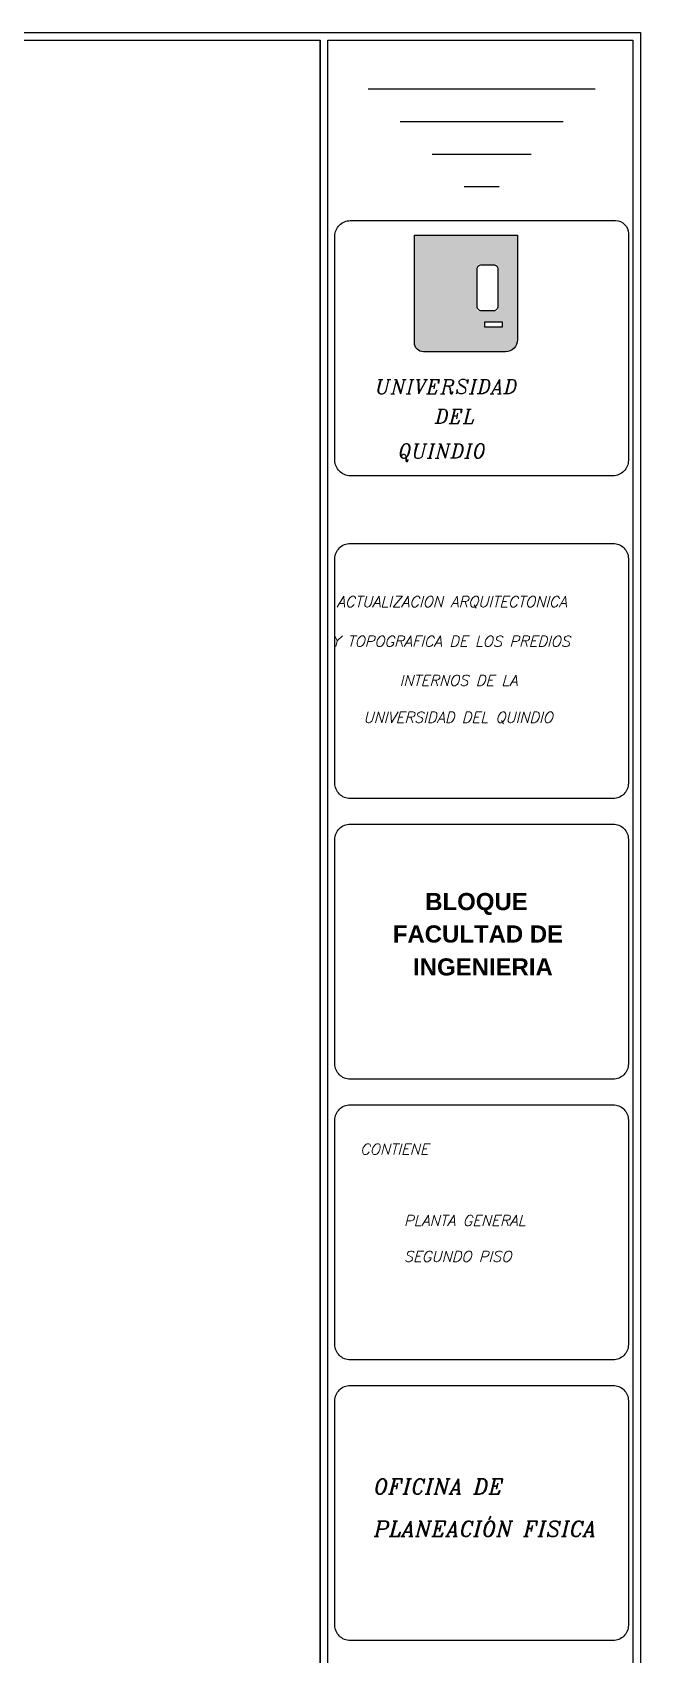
# Model space of a CAD drawing. Header units: metres. Extents: x 6495 to 6855, y 1254 to 1306.
# Drawn here: x 6643.62 to 6656.3, y 1271.69 to 1305.52 of the extents above; entities that cross this region are included whole.
import ezdxf

# ---------------------------------------------------------------- set-up
doc = ezdxf.new("R2010")
doc.units = ezdxf.units.M
doc.layers.add('0-Grises', color=252, linetype='Continuous')
doc.styles.add('ARIALBLACK', font='arialbd.ttf', dxfattribs={"height": 1})
doc.styles.add('ITALIC', font='ITALIC')

msp = doc.modelspace()

# ---------------------------------------------------------------- hatches: boundary and pattern name
at = {"layer": '0-Grises', "ltscale": 0.09}
h = msp.add_hatch(color=8, dxfattribs=at)
h.dxf.hatch_style = 1
h.paths.add_polyline_path([(6651.581, 1299.043, 0.414214), (6651.768, 1298.857), (6653.484, 1298.857, 0.414214), (6653.732, 1299.105), (6653.732, 1301.286), (6651.581, 1301.286)])
h.paths.add_polyline_path([(6652.889, 1300.673), (6653.323, 1300.673), (6653.323, 1299.71), (6652.889, 1299.71)], flags=16)
h.paths.add_polyline_path([(6653.048, 1299.479), (6653.41, 1299.479), (6653.41, 1299.369), (6653.048, 1299.369)], flags=16)

# ---------------------------------------------------------------- linework, layer by layer
at = {"layer": '0-Grises'}
for points in [[(6581.797, 1305.516), (6656.297, 1305.516), (6656.297, 1254.298), (6581.797, 1254.298)], [(6581.957, 1305.356), (6649.618, 1305.356), (6649.618, 1254.458), (6581.957, 1254.458)]]:
    msp.add_lwpolyline(points, close=True, dxfattribs=at)
for points in [[(6649.618, 1254.458), (6649.618, 1305.356)], [(6650.618, 1304.338), (6655.348, 1304.338)], [(6651.285, 1303.66), (6654.681, 1303.66)], [(6651.952, 1302.981), (6654.014, 1302.981)], [(6652.619, 1302.302), (6653.348, 1302.302)]]:
    msp.add_lwpolyline(points, dxfattribs=at)
at = {"layer": '0-Grises', "ltscale": 3}
msp.add_lwpolyline([(6649.778, 1305.356), (6656.137, 1305.356), (6656.137, 1254.458), (6649.778, 1254.458)], close=True, dxfattribs=at)
for points in [[(6650.243, 1301.592), (6655.777, 1301.592, -0.414214), (6656.043, 1301.326), (6656.043, 1296.591, -0.414214), (6655.723, 1296.271), (6650.243, 1296.271, -0.414214), (6649.923, 1296.591), (6649.923, 1301.272, -0.414214)], [(6650.243, 1294.861), (6655.723, 1294.861, -0.414214), (6656.043, 1294.541), (6656.043, 1289.86, -0.414214), (6655.723, 1289.54), (6650.243, 1289.54, -0.414214), (6649.923, 1289.86), (6649.923, 1294.541, -0.414214)], [(6650.243, 1289.008), (6655.723, 1289.008, -0.414214), (6656.043, 1288.688), (6656.043, 1284.006, -0.414214), (6655.723, 1283.686), (6650.243, 1283.686, -0.414214), (6649.923, 1284.006), (6649.923, 1288.688, -0.414214)], [(6650.243, 1283.154), (6655.723, 1283.154, -0.414214), (6656.043, 1282.834), (6656.043, 1278.153, -0.414214), (6655.723, 1277.833), (6650.243, 1277.833, -0.414214), (6649.923, 1278.153), (6649.923, 1282.834, -0.414214)], [(6650.243, 1277.301), (6655.723, 1277.301, -0.414214), (6656.043, 1276.981), (6656.043, 1272.3, -0.414214), (6655.723, 1271.98), (6650.243, 1271.98, -0.414214), (6649.923, 1272.3), (6649.923, 1276.981, -0.414214)]]:
    msp.add_lwpolyline(points, format="xyb", close=True, dxfattribs=at)
at = {"layer": '0-Grises', "ltscale": 0.09}
for points in [[(6651.581, 1301.286), (6653.732, 1301.286), (6653.732, 1299.105, -0.414214), (6653.484, 1298.857), (6651.768, 1298.857, -0.414214), (6651.581, 1299.043)], [(6652.982, 1300.673), (6653.23, 1300.673, -0.414214), (6653.323, 1300.58), (6653.323, 1299.803, -0.414214), (6653.23, 1299.71), (6652.982, 1299.71, -0.414214), (6652.889, 1299.803), (6652.889, 1300.58, -0.414214)]]:
    msp.add_lwpolyline(points, format="xyb", close=True, dxfattribs=at)
msp.add_lwpolyline([(6653.048, 1299.479), (6653.41, 1299.479), (6653.41, 1299.369), (6653.048, 1299.369)], close=True, dxfattribs=at)

# ---------------------------------------------------------------- texts
at = {"layer": '0-Grises', "color": 8, "ltscale": 3}
for s, height, style, p in [('UNIVERSIDAD ', 0.29838, 'ITALIC', (6650.77, 1297.983)), ('DEL', 0.2984, 'ITALIC', (6652.009, 1297.362)), ('QUINDIO', 0.2984, 'ITALIC', (6651.248, 1296.639)), ('ACTUALIZACION ARQUITECTONICA  ', 0.22343, 'ITALIC', (6649.964, 1293.534)), ('Y TOPOGRAFICA DE LOS PREDIOS', 0.22343, 'ITALIC', (6649.856, 1292.709)), ('INTERNOS DE LA', 0.22343, 'ITALIC', (6651.271, 1291.892)), ('UNIVERSIDAD DEL QUINDIO', 0.22343, 'ITALIC', (6650.521, 1291.122)), ('BLOQUE ', 0.3575, 'ARIALBLACK', (6651.807, 1287.213)), ('FACULTAD DE ', 0.35749, 'ARIALBLACK', (6651.131, 1286.537)), ('INGENIERIA', 0.3575, 'ARIALBLACK', (6651.554, 1285.85)), ('CONTIENE', 0.2234, 'ITALIC', (6650.45, 1282.116)), ('PLANTA GENERAL', 0.22343, 'ITALIC', (6651.362, 1280.628)), ('SEGUNDO PISO ', 0.22343, 'ITALIC', (6651.362, 1279.879)), ('OFICINA DE ', 0.31877, 'ITALIC', (6650.74, 1275.031)), ('PLANEACIÓN FISICA', 0.31877, 'ITALIC', (6650.74, 1274.149))]:
    msp.add_text(s, height=height, dxfattribs=dict(at, style=style)).set_placement(p)

doc.saveas('drawing.dxf')
